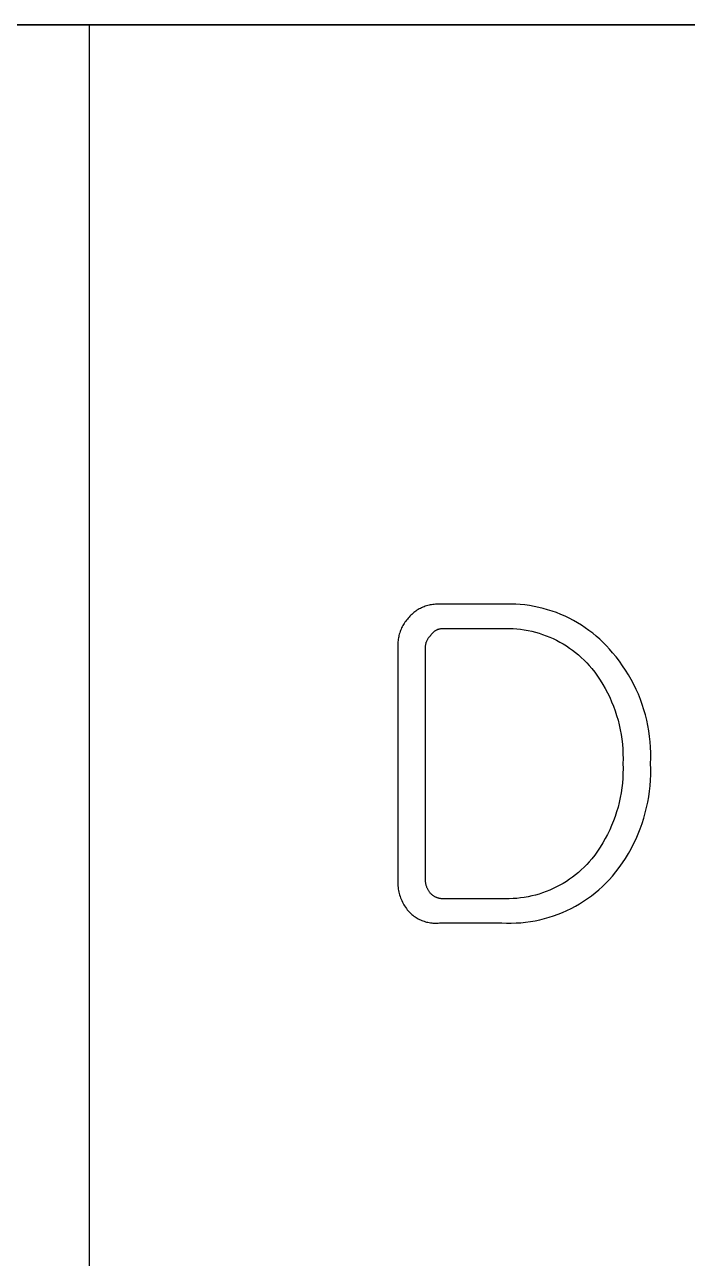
# Model space of a CAD drawing. Header units: millimetres. Extents: x 3033 to 5773, y 123 to 1487.
# Drawn here: x 5676.19 to 5695.92, y 349.85 to 386.56 of the extents above; entities that cross this region are included whole.
import ezdxf

# ---------------------------------------------------------------- set-up
doc = ezdxf.new("R2010")
doc.units = ezdxf.units.MM
doc.header["$MEASUREMENT"] = 0
doc.layers.add('____', color=5, linetype='Continuous')
doc.layers.add('TEX', color=70, linetype='Continuous')

msp = doc.modelspace()

# ---------------------------------------------------------------- linework, layer by layer
at = {"layer": '____'}
for p, q in [((5394.391, 386.563), (5773.113, 386.563)), ((5773.113, 386.563), (5394.391, 386.563))]:
    msp.add_line(p, q, dxfattribs=at)
at = {"layer": 'TEX'}
for p, q in [((5678.113, 236.563), (5678.113, 386.563)), ((5688.418, 369.315), (5688.38, 369.312)), ((5688.457, 369.316), (5688.418, 369.315)), ((5688.496, 369.317), (5688.457, 369.316)), ((5688.535, 369.315), (5688.496, 369.317)), ((5690.391, 369.315), (5688.535, 369.315)), ((5690.529, 369.321), (5690.391, 369.315)), ((5690.668, 369.321), (5690.529, 369.321)), ((5690.806, 369.317), (5690.668, 369.321)), ((5690.944, 369.308), (5690.806, 369.317)), ((5687.659, 368.962), (5687.633, 368.933)), ((5687.686, 368.989), (5687.659, 368.962)), ((5687.714, 369.016), (5687.686, 368.989)), ((5687.744, 369.042), (5687.714, 369.016)), ((5687.774, 369.067), (5687.744, 369.042)), ((5687.804, 369.091), (5687.774, 369.067)), ((5687.836, 369.114), (5687.804, 369.091)), ((5687.868, 369.136), (5687.836, 369.114)), ((5687.902, 369.156), (5687.868, 369.136)), ((5687.935, 369.176), (5687.902, 369.156)), ((5687.97, 369.194), (5687.935, 369.176)), ((5688.005, 369.211), (5687.97, 369.194)), ((5688.041, 369.227), (5688.005, 369.211)), ((5688.077, 369.241), (5688.041, 369.227)), ((5688.113, 369.255), (5688.077, 369.241)), ((5688.15, 369.267), (5688.113, 369.255)), ((5688.188, 369.278), (5688.15, 369.267)), ((5688.226, 369.287), (5688.188, 369.278)), ((5688.264, 369.295), (5688.226, 369.287)), ((5688.302, 369.302), (5688.264, 369.295)), ((5688.341, 369.308), (5688.302, 369.302)), ((5688.38, 369.312), (5688.341, 369.308)), ((5691.082, 369.294), (5690.944, 369.308)), ((5691.219, 369.276), (5691.082, 369.294)), ((5691.355, 369.253), (5691.219, 369.276)), ((5691.491, 369.224), (5691.355, 369.253)), ((5691.625, 369.192), (5691.491, 369.224)), ((5691.758, 369.154), (5691.625, 369.192)), ((5691.89, 369.112), (5691.758, 369.154)), ((5692.021, 369.066), (5691.89, 369.112)), ((5692.149, 369.015), (5692.021, 369.066)), ((5692.276, 368.959), (5692.149, 369.015)), ((5692.401, 368.9), (5692.276, 368.959)), ((5687.411, 368.611), (5687.394, 368.575)), ((5687.428, 368.646), (5687.411, 368.611)), ((5687.447, 368.681), (5687.428, 368.646)), ((5687.466, 368.715), (5687.447, 368.681)), ((5687.487, 368.748), (5687.466, 368.715)), ((5687.509, 368.781), (5687.487, 368.748)), ((5687.532, 368.813), (5687.509, 368.781)), ((5687.556, 368.844), (5687.532, 368.813)), ((5687.581, 368.874), (5687.556, 368.844)), ((5687.608, 368.903), (5687.581, 368.874)), ((5687.633, 368.933), (5687.608, 368.903)), ((5688.519, 368.579), (5688.533, 368.583)), ((5688.533, 368.583), (5688.547, 368.586)), ((5688.547, 368.586), (5688.561, 368.589)), ((5688.561, 368.589), (5688.575, 368.592)), ((5688.575, 368.592), (5688.59, 368.594)), ((5688.59, 368.594), (5688.604, 368.595)), ((5688.604, 368.595), (5688.618, 368.596)), ((5688.618, 368.596), (5688.633, 368.597)), ((5688.633, 368.597), (5688.647, 368.597)), ((5688.647, 368.597), (5688.661, 368.596)), ((5688.661, 368.596), (5688.676, 368.595)), ((5688.676, 368.595), (5688.69, 368.594)), ((5688.69, 368.594), (5690.391, 368.594)), ((5690.391, 368.594), (5690.503, 368.597)), ((5690.503, 368.597), (5690.616, 368.596)), ((5690.616, 368.596), (5690.728, 368.591)), ((5690.728, 368.591), (5690.841, 368.583)), ((5690.841, 368.583), (5690.952, 368.571)), ((5692.523, 368.835), (5692.401, 368.9)), ((5692.644, 368.767), (5692.523, 368.835)), ((5692.762, 368.695), (5692.644, 368.767)), ((5692.877, 368.618), (5692.762, 368.695)), ((5692.989, 368.538), (5692.877, 368.618)), ((5687.305, 368.235), (5687.301, 368.196)), ((5687.309, 368.274), (5687.305, 368.235)), ((5687.316, 368.313), (5687.309, 368.274)), ((5687.323, 368.351), (5687.316, 368.313)), ((5687.332, 368.39), (5687.323, 368.351)), ((5687.342, 368.428), (5687.332, 368.39)), ((5687.353, 368.465), (5687.342, 368.428)), ((5687.366, 368.502), (5687.353, 368.465)), ((5687.379, 368.539), (5687.366, 368.502)), ((5687.394, 368.575), (5687.379, 368.539)), ((5688.152, 368.202), (5688.157, 368.217)), ((5688.157, 368.217), (5688.164, 368.232)), ((5688.164, 368.232), (5688.171, 368.246)), ((5688.171, 368.246), (5688.178, 368.261)), ((5688.178, 368.261), (5688.186, 368.275)), ((5688.186, 368.275), (5688.194, 368.289)), ((5688.194, 368.289), (5688.203, 368.302)), ((5688.203, 368.302), (5688.213, 368.315)), ((5688.213, 368.315), (5688.222, 368.328)), ((5688.222, 368.328), (5688.233, 368.341)), ((5688.233, 368.341), (5688.243, 368.353)), ((5688.243, 368.353), (5688.254, 368.365)), ((5688.254, 368.365), (5688.266, 368.377)), ((5688.266, 368.377), (5688.278, 368.388)), ((5688.278, 368.388), (5688.285, 368.4)), ((5688.285, 368.4), (5688.293, 368.412)), ((5688.293, 368.412), (5688.301, 368.424)), ((5688.301, 368.424), (5688.31, 368.435)), ((5688.31, 368.435), (5688.319, 368.446)), ((5688.319, 368.446), (5688.328, 368.457)), ((5688.328, 368.457), (5688.338, 368.468)), ((5688.338, 368.468), (5688.348, 368.478)), ((5688.348, 368.478), (5688.358, 368.488)), ((5688.358, 368.488), (5688.369, 368.497)), ((5688.369, 368.497), (5688.38, 368.506)), ((5688.38, 368.506), (5688.392, 368.515)), ((5688.392, 368.515), (5688.403, 368.523)), ((5688.403, 368.523), (5688.415, 368.531)), ((5688.415, 368.531), (5688.428, 368.539)), ((5688.428, 368.539), (5688.44, 368.546)), ((5688.44, 368.546), (5688.453, 368.553)), ((5688.453, 368.553), (5688.466, 368.559)), ((5688.466, 368.559), (5688.479, 368.565)), ((5688.479, 368.565), (5688.492, 368.57)), ((5688.492, 368.57), (5688.506, 368.575)), ((5688.506, 368.575), (5688.519, 368.579)), ((5690.952, 368.571), (5691.064, 368.555)), ((5691.064, 368.555), (5691.174, 368.535)), ((5691.174, 368.535), (5691.284, 368.511)), ((5691.284, 368.511), (5691.393, 368.484)), ((5691.393, 368.484), (5691.502, 368.453)), ((5691.502, 368.453), (5691.609, 368.418)), ((5691.609, 368.418), (5691.714, 368.38)), ((5691.714, 368.38), (5691.819, 368.338)), ((5691.819, 368.338), (5691.922, 368.292)), ((5691.922, 368.292), (5692.023, 368.243)), ((5692.023, 368.243), (5692.122, 368.191)), ((5693.099, 368.453), (5692.989, 368.538)), ((5693.206, 368.365), (5693.099, 368.453)), ((5693.309, 368.273), (5693.206, 368.365)), ((5693.41, 368.178), (5693.309, 368.273)), ((5687.299, 368.157), (5687.298, 368.118)), ((5687.298, 368.118), (5687.298, 368.078)), ((5687.298, 368.078), (5687.298, 361.068)), ((5687.301, 368.196), (5687.299, 368.157)), ((5688.123, 368.059), (5688.124, 368.075)), ((5688.123, 368.043), (5688.123, 368.059)), ((5688.123, 368.027), (5688.123, 368.043)), ((5688.123, 361.12), (5688.123, 368.027)), ((5688.124, 368.075), (5688.126, 368.091)), ((5688.126, 368.091), (5688.128, 368.108)), ((5688.128, 368.108), (5688.13, 368.123)), ((5688.13, 368.123), (5688.134, 368.139)), ((5688.134, 368.139), (5688.137, 368.155)), ((5688.137, 368.155), (5688.141, 368.171)), ((5688.141, 368.171), (5688.146, 368.186)), ((5688.146, 368.186), (5688.152, 368.202)), ((5692.122, 368.191), (5692.22, 368.135)), ((5692.22, 368.135), (5692.316, 368.076)), ((5692.316, 368.076), (5692.409, 368.014)), ((5692.409, 368.014), (5692.501, 367.948)), ((5692.501, 367.948), (5692.59, 367.88)), ((5692.59, 367.88), (5692.677, 367.808)), ((5693.507, 368.079), (5693.41, 368.178)), ((5693.6, 367.977), (5693.507, 368.079)), ((5693.69, 367.872), (5693.6, 367.977)), ((5693.794, 367.747), (5693.69, 367.872)), ((5692.677, 367.808), (5692.761, 367.734)), ((5692.761, 367.734), (5692.843, 367.656)), ((5692.843, 367.656), (5692.922, 367.576)), ((5692.922, 367.576), (5692.998, 367.493)), ((5692.998, 367.493), (5693.071, 367.408)), ((5693.894, 367.619), (5693.794, 367.747)), ((5693.989, 367.488), (5693.894, 367.619)), ((5694.08, 367.353), (5693.989, 367.488)), ((5693.071, 367.408), (5693.16, 367.293)), ((5693.16, 367.293), (5693.245, 367.175)), ((5693.245, 367.175), (5693.325, 367.055)), ((5694.166, 367.215), (5694.08, 367.353)), ((5694.247, 367.074), (5694.166, 367.215)), ((5693.325, 367.055), (5693.401, 366.931)), ((5693.401, 366.931), (5693.474, 366.805)), ((5693.474, 366.805), (5693.541, 366.677)), ((5694.323, 366.93), (5694.247, 367.074)), ((5694.394, 366.784), (5694.323, 366.93)), ((5694.46, 366.636), (5694.394, 366.784)), ((5693.541, 366.677), (5693.605, 366.547)), ((5693.605, 366.547), (5693.664, 366.414)), ((5693.664, 366.414), (5693.718, 366.279)), ((5694.521, 366.485), (5694.46, 366.636)), ((5694.577, 366.332), (5694.521, 366.485)), ((5693.718, 366.279), (5693.768, 366.143)), ((5693.768, 366.143), (5693.813, 366.005)), ((5694.627, 366.178), (5694.577, 366.332)), ((5694.671, 366.022), (5694.627, 366.178)), ((5694.711, 365.864), (5694.671, 366.022)), ((5693.813, 366.005), (5693.854, 365.866)), ((5693.854, 365.866), (5693.889, 365.725)), ((5693.889, 365.725), (5693.92, 365.583)), ((5694.744, 365.705), (5694.711, 365.864)), ((5694.773, 365.545), (5694.744, 365.705)), ((5693.92, 365.583), (5693.946, 365.441)), ((5693.946, 365.441), (5693.967, 365.297)), ((5693.967, 365.297), (5693.983, 365.153)), ((5694.795, 365.384), (5694.773, 365.545)), ((5694.812, 365.223), (5694.795, 365.384)), ((5693.983, 365.153), (5693.995, 365.008)), ((5693.995, 365.008), (5694.001, 364.863)), ((5694.824, 365.06), (5694.812, 365.223)), ((5694.829, 364.898), (5694.824, 365.06)), ((5694.003, 364.718), (5693.999, 364.573)), ((5693.999, 364.573), (5694.003, 364.428)), ((5694.001, 364.863), (5694.003, 364.718)), ((5694.824, 364.573), (5694.83, 364.736)), ((5694.828, 364.409), (5694.824, 364.573)), ((5694.83, 364.736), (5694.829, 364.898)), ((5694.001, 364.283), (5693.995, 364.138)), ((5694.003, 364.428), (5694.001, 364.283)), ((5694.821, 364.08), (5694.827, 364.244)), ((5694.827, 364.244), (5694.828, 364.409)), ((5693.967, 363.849), (5693.946, 363.706)), ((5693.983, 363.993), (5693.967, 363.849)), ((5693.995, 364.138), (5693.983, 363.993)), ((5694.791, 363.752), (5694.808, 363.916)), ((5694.808, 363.916), (5694.821, 364.08)), ((5693.92, 363.563), (5693.889, 363.421)), ((5693.946, 363.706), (5693.92, 363.563)), ((5694.739, 363.427), (5694.768, 363.589)), ((5694.768, 363.589), (5694.791, 363.752)), ((5693.813, 363.141), (5693.768, 363.003)), ((5693.854, 363.28), (5693.813, 363.141)), ((5693.889, 363.421), (5693.854, 363.28)), ((5694.621, 362.948), (5694.665, 363.107)), ((5694.665, 363.107), (5694.705, 363.266)), ((5694.705, 363.266), (5694.739, 363.427)), ((5693.664, 362.732), (5693.605, 362.6)), ((5693.718, 362.867), (5693.664, 362.732)), ((5693.768, 363.003), (5693.718, 362.867)), ((5694.515, 362.637), (5694.57, 362.792)), ((5694.57, 362.792), (5694.621, 362.948)), ((5693.474, 362.341), (5693.401, 362.215)), ((5693.541, 362.469), (5693.474, 362.341)), ((5693.605, 362.6), (5693.541, 362.469)), ((5694.389, 362.333), (5694.455, 362.484)), ((5694.455, 362.484), (5694.515, 362.637)), ((5693.325, 362.092), (5693.245, 361.971)), ((5693.401, 362.215), (5693.325, 362.092)), ((5694.162, 361.895), (5694.243, 362.038)), ((5694.243, 362.038), (5694.318, 362.185)), ((5694.318, 362.185), (5694.389, 362.333)), ((5692.998, 361.653), (5692.922, 361.57)), ((5693.071, 361.738), (5692.998, 361.653)), ((5693.16, 361.853), (5693.071, 361.738)), ((5693.245, 361.971), (5693.16, 361.853)), ((5693.892, 361.482), (5693.987, 361.617)), ((5693.987, 361.617), (5694.077, 361.754)), ((5694.077, 361.754), (5694.162, 361.895)), ((5692.59, 361.267), (5692.501, 361.198)), ((5692.677, 361.338), (5692.59, 361.267)), ((5692.761, 361.413), (5692.677, 361.338)), ((5692.843, 361.49), (5692.761, 361.413)), ((5692.922, 361.57), (5692.843, 361.49)), ((5693.69, 361.223), (5693.793, 361.351)), ((5693.793, 361.351), (5693.892, 361.482)), ((5687.298, 361.068), (5687.298, 361.023)), ((5687.298, 361.023), (5687.299, 360.977)), ((5687.299, 360.977), (5687.302, 360.932)), ((5687.302, 360.932), (5687.306, 360.887)), ((5687.306, 360.887), (5687.312, 360.842)), ((5688.123, 361.1), (5688.123, 361.12)), ((5688.123, 361.08), (5688.123, 361.1)), ((5688.124, 361.061), (5688.123, 361.08)), ((5688.126, 361.041), (5688.124, 361.061)), ((5688.129, 361.022), (5688.126, 361.041)), ((5688.132, 361.002), (5688.129, 361.022)), ((5688.135, 360.983), (5688.132, 361.002)), ((5688.14, 360.964), (5688.135, 360.983)), ((5688.145, 360.945), (5688.14, 360.964)), ((5688.15, 360.926), (5688.145, 360.945)), ((5688.157, 360.907), (5688.15, 360.926)), ((5688.164, 360.889), (5688.157, 360.907)), ((5688.171, 360.871), (5688.164, 360.889)), ((5692.023, 360.903), (5691.922, 360.854)), ((5692.122, 360.955), (5692.023, 360.903)), ((5692.22, 361.011), (5692.122, 360.955)), ((5692.316, 361.07), (5692.22, 361.011)), ((5692.409, 361.133), (5692.316, 361.07)), ((5692.501, 361.198), (5692.409, 361.133)), ((5693.286, 360.821), (5693.392, 360.916)), ((5693.392, 360.916), (5693.495, 361.015)), ((5693.495, 361.015), (5693.594, 361.117)), ((5693.594, 361.117), (5693.69, 361.223)), ((5687.312, 360.842), (5687.319, 360.798)), ((5687.319, 360.798), (5687.328, 360.753)), ((5687.328, 360.753), (5687.339, 360.709)), ((5687.339, 360.709), (5687.351, 360.666)), ((5687.351, 360.666), (5687.365, 360.623)), ((5687.365, 360.623), (5687.38, 360.58)), ((5687.38, 360.58), (5687.396, 360.538)), ((5687.396, 360.538), (5687.414, 360.496)), ((5688.179, 360.853), (5688.171, 360.871)), ((5688.188, 360.835), (5688.179, 360.853)), ((5688.197, 360.818), (5688.188, 360.835)), ((5688.207, 360.801), (5688.197, 360.818)), ((5688.217, 360.785), (5688.207, 360.801)), ((5688.228, 360.768), (5688.217, 360.785)), ((5688.24, 360.752), (5688.228, 360.768)), ((5688.252, 360.737), (5688.24, 360.752)), ((5688.265, 360.722), (5688.252, 360.737)), ((5688.278, 360.707), (5688.265, 360.722)), ((5688.29, 360.695), (5688.278, 360.707)), ((5688.303, 360.683), (5688.29, 360.695)), ((5688.316, 360.671), (5688.303, 360.683)), ((5688.329, 360.66), (5688.316, 360.671)), ((5688.343, 360.649), (5688.329, 360.66)), ((5688.358, 360.639), (5688.343, 360.649)), ((5688.372, 360.63), (5688.358, 360.639)), ((5688.387, 360.62), (5688.372, 360.63)), ((5688.402, 360.612), (5688.387, 360.62)), ((5688.418, 360.604), (5688.402, 360.612)), ((5688.434, 360.596), (5688.418, 360.604)), ((5688.45, 360.589), (5688.434, 360.596)), ((5688.466, 360.583), (5688.45, 360.589)), ((5688.483, 360.577), (5688.466, 360.583)), ((5688.499, 360.572), (5688.483, 360.577)), ((5688.516, 360.567), (5688.499, 360.572)), ((5688.533, 360.563), (5688.516, 360.567)), ((5688.55, 360.559), (5688.533, 360.563)), ((5688.568, 360.556), (5688.55, 360.559)), ((5688.585, 360.554), (5688.568, 360.556)), ((5688.602, 360.552), (5688.585, 360.554)), ((5688.62, 360.551), (5688.602, 360.552)), ((5688.637, 360.55), (5688.62, 360.551)), ((5688.655, 360.551), (5688.637, 360.55)), ((5688.673, 360.551), (5688.655, 360.551)), ((5688.69, 360.553), (5688.673, 360.551)), ((5690.391, 360.553), (5688.69, 360.553)), ((5690.503, 360.549), (5690.391, 360.553)), ((5690.616, 360.55), (5690.503, 360.549)), ((5690.728, 360.555), (5690.616, 360.55)), ((5690.841, 360.563), (5690.728, 360.555)), ((5690.952, 360.575), (5690.841, 360.563)), ((5691.064, 360.591), (5690.952, 360.575)), ((5691.174, 360.611), (5691.064, 360.591)), ((5691.284, 360.635), (5691.174, 360.611)), ((5691.393, 360.662), (5691.284, 360.635)), ((5691.502, 360.693), (5691.393, 360.662)), ((5691.609, 360.728), (5691.502, 360.693)), ((5691.714, 360.767), (5691.609, 360.728)), ((5691.819, 360.808), (5691.714, 360.767)), ((5691.922, 360.854), (5691.819, 360.808)), ((5692.83, 360.48), (5692.948, 360.559)), ((5692.948, 360.559), (5693.064, 360.643)), ((5693.064, 360.643), (5693.176, 360.73)), ((5693.176, 360.73), (5693.286, 360.821)), ((5687.414, 360.496), (5687.434, 360.455)), ((5687.434, 360.455), (5687.454, 360.415)), ((5687.454, 360.415), (5687.477, 360.376)), ((5687.477, 360.376), (5687.5, 360.337)), ((5687.5, 360.337), (5687.525, 360.299)), ((5687.525, 360.299), (5687.551, 360.263)), ((5687.551, 360.263), (5687.579, 360.227)), ((5687.579, 360.227), (5687.608, 360.192)), ((5687.608, 360.192), (5687.634, 360.164)), ((5687.634, 360.164), (5687.661, 360.137)), ((5692.068, 360.094), (5692.2, 360.148)), ((5692.2, 360.148), (5692.331, 360.205)), ((5692.331, 360.205), (5692.459, 360.267)), ((5692.459, 360.267), (5692.585, 360.334)), ((5692.585, 360.334), (5692.709, 360.405)), ((5692.709, 360.405), (5692.83, 360.48)), ((5687.661, 360.137), (5687.688, 360.11)), ((5687.688, 360.11), (5687.717, 360.085)), ((5687.717, 360.085), (5687.747, 360.061)), ((5687.747, 360.061), (5687.777, 360.038)), ((5687.777, 360.038), (5687.809, 360.016)), ((5687.809, 360.016), (5687.841, 359.995)), ((5687.841, 359.995), (5687.873, 359.975)), ((5687.873, 359.975), (5687.907, 359.957)), ((5687.907, 359.957), (5687.941, 359.939)), ((5687.941, 359.939), (5687.975, 359.923)), ((5687.975, 359.923), (5688.011, 359.908)), ((5688.011, 359.908), (5688.046, 359.894)), ((5688.046, 359.894), (5688.082, 359.881)), ((5688.082, 359.881), (5688.119, 359.87)), ((5688.119, 359.87), (5688.156, 359.86)), ((5688.156, 359.86), (5688.193, 359.851)), ((5688.193, 359.851), (5688.231, 359.843)), ((5688.231, 359.843), (5688.268, 359.837)), ((5688.268, 359.837), (5688.306, 359.832)), ((5688.306, 359.832), (5688.344, 359.829)), ((5688.344, 359.829), (5688.383, 359.827)), ((5688.383, 359.827), (5688.421, 359.826)), ((5688.421, 359.826), (5688.459, 359.826)), ((5688.459, 359.826), (5688.497, 359.828)), ((5688.497, 359.828), (5688.535, 359.831)), ((5688.535, 359.831), (5690.391, 359.831)), ((5690.391, 359.831), (5690.533, 359.826)), ((5690.533, 359.826), (5690.676, 359.826)), ((5690.676, 359.826), (5690.818, 359.831)), ((5690.818, 359.831), (5690.961, 359.84)), ((5690.961, 359.84), (5691.102, 359.855)), ((5691.102, 359.855), (5691.243, 359.875)), ((5691.243, 359.875), (5691.384, 359.899)), ((5691.384, 359.899), (5691.523, 359.929)), ((5691.523, 359.929), (5691.662, 359.963)), ((5691.662, 359.963), (5691.799, 360.002)), ((5691.799, 360.002), (5691.934, 360.046)), ((5691.934, 360.046), (5692.068, 360.094))]:
    msp.add_line(p, q, dxfattribs=at)

doc.saveas('drawing.dxf')
